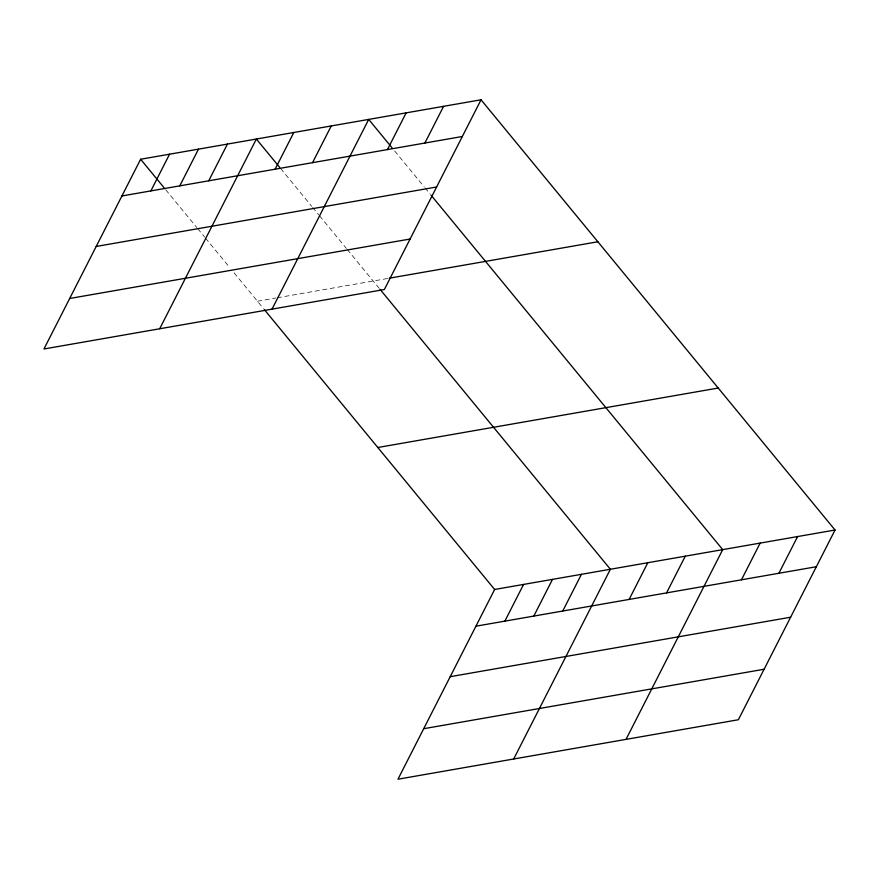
<?xml version="1.0" encoding="UTF-8"?>
<svg xmlns="http://www.w3.org/2000/svg" width="879" height="879" viewBox="0 0 879 879"><rect width="100%" height="100%" fill="white"/><g stroke="black" fill="none" stroke-linecap="round" stroke-linejoin="round"><path stroke-width="0.66" stroke-dasharray="4.39 3.3" d="M257.448 301.222L275.863 298.014M277.182 297.783L387.903 278.445M394.66 150.968L424.085 186.722M424.953 187.776L430.139 194.083M280.599 168.482L311.748 206.345M312.616 207.389L318.67 214.751M319.538 215.805L346.359 248.405M347.227 249.46L379.212 288.323M165.724 189.754L196.874 227.606M197.742 228.661L204.664 237.077M205.521 238.132L229.76 267.579M234.089 272.831L263.469 308.54"/><path stroke-width="1.32" d="M481.033 99.788L140.629 159.253L43.95 348.985L384.365 289.521L481.033 99.788L835.05 530.015L738.371 719.747L397.967 779.212L494.635 589.479L835.05 530.015M150.858 190.908L169.559 154.199M179.788 185.854L198.489 149.144M208.73 180.799L227.43 144.09M159.692 328.768L256.36 139.036L279.731 167.428M275.105 169.207L293.806 132.498M312.55 162.659L331.251 125.95M272.029 309.144L368.697 119.412L392.067 147.804M387.441 149.584L406.142 112.875M424.887 143.035L443.587 106.326M504.865 621.134L523.576 584.425M533.806 616.069L552.506 579.371M562.736 611.015L581.448 574.317M513.699 758.995L610.378 569.262L380.069 289.367M629.122 599.423L647.823 562.714M666.568 592.885L685.268 556.176M626.035 739.371L722.714 549.639L431.007 195.138M741.458 579.799L760.159 543.09M778.904 573.262L797.605 536.553M121.917 195.962L462.332 136.498M96.196 246.461L436.599 186.996M69.683 298.486L410.097 239.022M389.232 278.203L597.863 241.769M377.816 447.499L718.231 388.035M475.935 626.189L816.349 566.724M450.202 676.687L790.617 617.223M423.689 728.713L764.104 669.249M140.629 159.253L163.988 187.645M264.326 309.584L494.635 589.479"/></g></svg>
